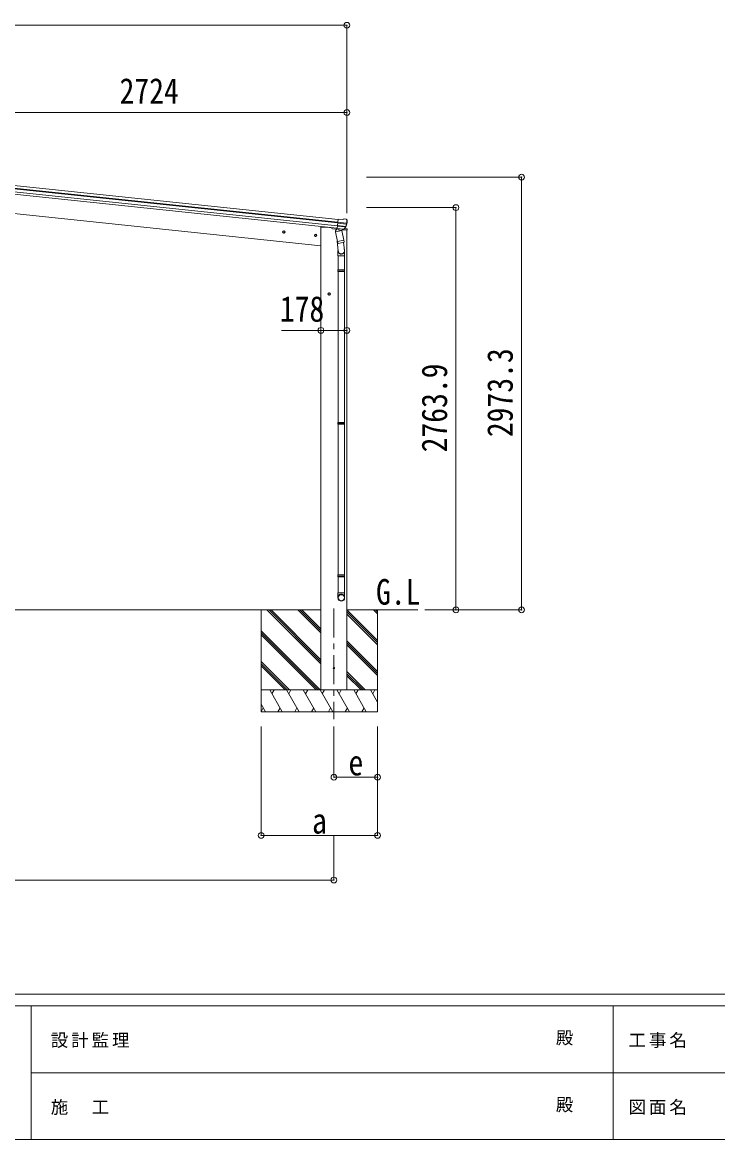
# Model space of a CAD drawing. Units: millimetres at full size, sheet at 1:40. Extents: x -11243 to 11243, y -7760 to 7760.
# Drawn here: x -4658 to 119, y -7760 to -82 of the extents above; entities that cross this region are included whole.
import ezdxf
from ezdxf.enums import TextEntityAlignment as Align

# ---------------------------------------------------------------- set-up
doc = ezdxf.new("R2010")
doc.units = ezdxf.units.MM
doc.header["$LTSCALE"] = 40
doc.header["$PDMODE"] = 32
doc.header["$PDSIZE"] = 40
doc.linetypes.add('CHAIN1', pattern=[8, 5, -1, 1, -1])
for name, color, linetype, lineweight in [('0-0_0', 7, 'Continuous', 9), ('0-1_本体', 5, 'CHAIN1', 9), ('0-3_ELV2', 4, 'Continuous', 9), ('0-6_OTH_LINE', 6, 'Continuous', 9), ('0-9_OUTLINE', 7, 'Continuous', 9), ('8-0', 6, 'Continuous', 9), ('F-0_240', 7, 'Continuous', 9)]:
    doc.layers.add(name, color=color, linetype=linetype, lineweight=lineweight)
doc.layers.add('0-7_SHAPE', color=7, linetype='Continuous')
doc.styles.add('ＭＳ ゴシック', font='')
doc.styles.get('ＭＳ ゴシック').set_extended_font_data('MS Gothic')

msp = doc.modelspace()

# ---------------------------------------------------------------- linework, layer by layer
at = {"layer": '0-0_0'}
for p, q in [((-7715, -4119.47), (-2606.5, -4119.47)), ((-3017.5, -4119.47), (-3017.5, -4819.47)), ((-2606.5, -4490.48), (-2977.51, -4119.47)), ((-2606.5, -4476.34), (-2963.37, -4119.47)), ((-2606.5, -4462.2), (-2949.23, -4119.47)), ((-2606.5, -4278.35), (-2765.38, -4119.47)), ((-2606.5, -4264.21), (-2751.24, -4119.47)), ((-2606.5, -4250.07), (-2737.1, -4119.47)), ((-2428.5, -4119.47), (-1941.78, -4119.47)), ((-2217.5, -4330.7), (-2428.5, -4119.7)), ((-2217.5, -4344.84), (-2428.5, -4133.84)), ((-2217.5, -4146.85), (-2244.88, -4119.47)), ((-2217.5, -4132.71), (-2230.74, -4119.47)), ((-2217.5, -4119.47), (-2217.5, -4819.47)), ((-2217.5, -4358.98), (-2428.5, -4147.98)), ((-2611.36, -4669.47), (-3017.5, -4263.33)), ((-2625.5, -4669.47), (-3017.5, -4277.47)), ((-2639.64, -4669.47), (-3017.5, -4291.62)), ((-2217.5, -4542.83), (-2428.5, -4331.83)), ((-2217.5, -4556.97), (-2428.5, -4345.97)), ((-2217.5, -4571.11), (-2428.5, -4360.12)), ((-2823.49, -4669.47), (-3017.5, -4475.46)), ((-2837.63, -4669.47), (-3017.5, -4489.61)), ((-2851.77, -4669.47), (-3017.5, -4503.75)), ((-2302.99, -4669.47), (-2428.5, -4543.96)), ((-2317.13, -4669.47), (-2428.5, -4558.11)), ((-2331.27, -4669.47), (-2428.5, -4572.25)), ((-3017.5, -4669.47), (-2217.5, -4669.47)), ((-2872.12, -4819.47), (-2958.72, -4669.47)), ((-2943.72, -4695.45), (-2928.72, -4669.47)), ((-2756.65, -4819.47), (-2843.25, -4669.47)), ((-2813.25, -4669.47), (-2828.25, -4695.45)), ((-2641.18, -4819.47), (-2727.78, -4669.47)), ((-2712.78, -4695.45), (-2697.78, -4669.47)), ((-2525.71, -4819.47), (-2612.31, -4669.47)), ((-2597.31, -4695.45), (-2582.31, -4669.47)), ((-2410.23, -4819.47), (-2496.84, -4669.47)), ((-2481.84, -4695.45), (-2466.84, -4669.47)), ((-2294.77, -4819.47), (-2381.37, -4669.47)), ((-2366.37, -4695.45), (-2351.36, -4669.47)), ((-2217.5, -4753.3), (-2265.9, -4669.47)), ((-2250.9, -4695.45), (-2235.9, -4669.47)), ((-2987.59, -4819.47), (-3017.5, -4767.66)), ((-3002.58, -4793.49), (-3017.5, -4819.32)), ((-2217.5, -4819.47), (-3017.5, -4819.47)), ((-2887.11, -4793.49), (-2902.11, -4819.47)), ((-2771.64, -4793.49), (-2786.64, -4819.47)), ((-2656.17, -4793.49), (-2671.17, -4819.47)), ((-2540.7, -4793.49), (-2555.7, -4819.47)), ((-2425.23, -4793.49), (-2440.23, -4819.47)), ((-2309.76, -4793.49), (-2324.76, -4819.47))]:
    msp.add_line(p, q, dxfattribs=at)
at = {"layer": '0-1_本体'}
msp.add_line((-2517.5, -4110.48), (-2517.5, -4869.69), dxfattribs=at)
at = {"layer": '0-3_ELV2'}
for p, q in [((-5096.43, -1223.68), (-2494.68, -1497.14)), ((-2492.92, -1480.4), (-5094.67, -1206.94)), ((-2490.82, -1460.54), (-5092.58, -1187.08)), ((-2490.39, -1456.36), (-5092.14, -1182.91)), ((-2488.41, -1437.47), (-5090.16, -1164.01)), ((-5117, -1353.24), (-2606.5, -1617.11)), ((-2494.98, -1500.03), (-2488.2, -1435.48)), ((-2490.36, -1456.01), (-2430.62, -1462.28)), ((-2461.68, -1438.26), (-2488.2, -1435.48)), ((-2434.1, -1435.13), (-2434.11, -1435.13)), ((-2430.74, -1436.95), (-2430.75, -1436.95)), ((-2430.74, -1436.95), (-2427.25, -1441.27)), ((-2427.25, -1441.27), (-2426.55, -1442.13)), ((-2425.96, -1446.04), (-2425.88, -1444.17)), ((-2868.87, -1525.93), (-2868.08, -1518.47)), ((-2862.79, -1530.35), (-2868.87, -1525.93)), ((-2868.08, -1518.47), (-2861.22, -1515.42)), ((-2861.22, -1515.42), (-2855.15, -1519.83)), ((-2606.5, -4669.47), (-2606.5, -1490.47)), ((-2606.5, -1490.47), (-2564, -1490.47)), ((-2564, -1490.47), (-2533.14, -1493.71)), ((-2533.23, -1493.09), (-2532.8, -1496.31)), ((-2499.1, -1503.71), (-2528.37, -1500.63)), ((-2494.98, -1500.03), (-2485.04, -1501.07)), ((-2451.58, -1504.36), (-2494.96, -1499.8)), ((-2438, -1488.61), (-2493.17, -1482.81)), ((-2491.44, -1500.49), (-2493, -1500.33)), ((-2435.67, -1484.34), (-2492.7, -1478.34)), ((-2453.9, -1504.44), (-2491.44, -1500.49)), ((-2431.37, -1468.12), (-2490.97, -1461.86)), ((-2485.04, -1501.07), (-2484.78, -1501.19)), ((-2484.78, -1501.19), (-2459.45, -1503.86)), ((-2459.45, -1503.86), (-2459.18, -1503.79)), ((-2459.18, -1503.79), (-2451.49, -1504.6)), ((-2425.35, -1511.46), (-2459.08, -1507.92)), ((-2452.33, -1504.6), (-2453.9, -1504.44)), ((-2449.82, -1503.05), (-2436.77, -1487.11)), ((-2448.88, -1503.68), (-2435.18, -1487.93)), ((-2445.76, -1500.27), (-2428.91, -1502.04)), ((-2428.5, -4669.47), (-2428.5, -1511.13)), ((-2426.25, -1504.63), (-2425.35, -1511.46)), ((-2650.07, -1548.93), (-2649.29, -1541.47)), ((-2644, -1553.34), (-2650.07, -1548.93)), ((-2649.29, -1541.47), (-2642.43, -1538.41)), ((-2642.43, -1538.41), (-2636.36, -1542.83)), ((-2556.5, -1945.27), (-2550, -1941.52)), ((-2550, -1941.52), (-2543.5, -1945.27)), ((-2543.5, -1952.77), (-2550, -1956.53)), ((-2543.5, -1945.27), (-2543.5, -1952.77))]:
    msp.add_line(p, q, dxfattribs=at)
for points in [[(-2461.68, -1438.26), (-2448.88, -1433.86), (-2448.88, -1433.86)], [(-2447.59, -1433.71), (-2447.59, -1433.71), (-2434.11, -1435.13)], [(-2855.15, -1519.83), (-2855.94, -1527.29), (-2862.79, -1530.35)], [(-2636.36, -1542.83), (-2637.14, -1550.29), (-2644, -1553.34)], [(-2550, -1956.53), (-2556.5, -1952.77), (-2556.5, -1945.27)]]:
    msp.add_lwpolyline(points, dxfattribs=at)
for centre, radius in [((-2862.01, -1522.88), 8.5), ((-2862.01, -1522.88), 7.7), ((-2862.01, -1522.88), 6.5), ((-2643.21, -1545.88), 8.5), ((-2643.21, -1545.88), 7.7), ((-2643.21, -1545.88), 6.5), ((-2550, -1949.02), 8.5), ((-2550, -1949.02), 7.7), ((-2550, -1949.02), 6.5), ((-2517.5, -4519.47), 4.5)]:
    msp.add_circle(centre, radius, dxfattribs=at)
for centre, radius, start, end in [((-2447.9, -1436.7), 3, 84.02369, 108.97631), ((-2626.85, -1424.93), 202, 342.13916, 354), ((-2434.63, -1440.1), 5, 39.04426, 83.95574), ((-2619.79, -1426.97), 192.44, 349.4271, 354.57578), ((-2527.84, -1495.66), 5, 187.5, 264), ((-2492.95, -1499.83), 0.5, 228.73754, 264), ((-2452.28, -1504.11), 0.5, 264, 299.26246), ((-2451.14, -1501.72), 2.99, 273.2717, 319.00739), ((-2439.09, -1485.21), 3, 320.69111, 342.20009), ((-2626.85, -1424.93), 200.2, 342.20009, 347.53883), ((-2437.45, -1485.96), 3, 319, 342.13916), ((-2431.46, -1469.47), 1.35, 83.1605, 85.91927), ((-2428.59, -1468.49), 2.74, 167.02151, 172.43412), ((-2385.9, -1469.63), 45.32, 170.67122, 173.64518), ((-2429.23, -1505.02), 3, 7.5, 84)]:
    msp.add_arc(centre, radius, start, end, dxfattribs=at)
for centre, major_axis, ratio, start_param, end_param in [((-2629.16, -1446.87), (20.92, 199.05), 0.994373, 1.5554317, 1.5718064), ((-2428.09, -1445.18), (0.38, 5.97), 0.020485, 0.671432, 1.5691306), ((-2432.43, -1439.64), (5.48, -2.51), 0.24881, 0.460585, 0.4641038), ((-2428.88, -1444.02), (-1.9, 2.34), 0.995767, 3.9859716, 4.712389), ((-2451.27, -1501.38), (0.51, 2.96), 0.642905, 3.2459383, 4.203928), ((-2451.18, -1501.61), (1.1, -2.8), 0.997631, 5.8041905, 5.8929484), ((-2451.23, -1501.49), (3.02, -2.79), 0.650902, 5.2561448, 5.3289554), ((-2448.84, -1501.64), (1.71, 2.84), 0.040856, 2.1135035, 2.1416249), ((-2629.16, -1446.87), (20.92, 199.05), 0.994373, 4.7113789, 4.7277536)]:
    msp.add_ellipse(centre, major_axis=major_axis, ratio=ratio, start_param=start_param, end_param=end_param, dxfattribs=at)
at = {"layer": '0-6_OTH_LINE'}
for p, q in [((-7893, -102.42), (-2428.5, -102.42)), ((-2428.5, -102.42), (-2428.5, -1393.49)), ((-2428.5, -702.42), (-5152.75, -702.42)), ((-1227.92, -1146.17), (-2292.88, -1146.17)), ((-1227.92, -1146.17), (-1227.92, -4119.47)), ((-1678.92, -1355.57), (-2292.88, -1355.57)), ((-1678.92, -1355.57), (-1678.92, -4119.47)), ((-2606.5, -2199.02), (-2428.5, -2199.02)), ((-1678.92, -4119.47), (-1891.78, -4119.47)), ((-1227.92, -4119.47), (-1891.78, -4119.47)), ((-3017.5, -5669.47), (-3017.5, -4920.47)), ((-2517.5, -5269.47), (-2517.5, -4920.47)), ((-2217.5, -5269.47), (-2217.5, -4920.47)), ((-2217.5, -5669.47), (-2217.5, -4920.47)), ((-2217.5, -5269.47), (-2517.5, -5269.47)), ((-2217.5, -5669.47), (-3017.5, -5669.47))]:
    msp.add_line(p, q, dxfattribs=at)
at = {"layer": '0-6_OTH_LINE', "lineweight": 18}
msp.add_line((-2606.5, -2199.02), (-2878.54, -2199.02), dxfattribs=at)
at = {"layer": '0-6_OTH_LINE'}
for p in [(-2428.5, -102.42), (-2428.5, -702.42), (-1227.92, -1146.17), (-1678.92, -1355.57), (-2606.5, -2199.02), (-2428.5, -2199.02), (-1678.92, -4119.47), (-1227.92, -4119.47), (-2517.5, -5269.47), (-2217.5, -5269.47), (-3017.5, -5669.47), (-2217.5, -5669.47)]:
    msp.add_point(p, dxfattribs=at)
at = {"layer": '0-9_OUTLINE'}
for p, q in [((-2507.2, -1522.1), (-2462.31, -1512.97)), ((-2493.84, -1587.75), (-2507.2, -1522.1)), ((-2495.74, -1498.64), (-2506.94, -1515.56)), ((-2506.94, -1515.56), (-2505.68, -1521.79)), ((-2494.82, -1498.45), (-2495.74, -1498.64)), ((-2452.33, -1504.6), (-2493, -1500.33)), ((-2485.3, -1501.53), (-2482.38, -1515.87)), ((-2456.15, -1506.76), (-2480.91, -1516.51)), ((-2464.49, -1510.05), (-2463.83, -1513.28)), ((-2462.31, -1512.97), (-2448.96, -1578.62)), ((-2455.69, -1504.91), (-2455.54, -1505.63)), ((-2494.27, -1585.61), (-2487.62, -1653.36)), ((-2493.84, -1587.75), (-2448.96, -1578.62)), ((-2493.82, -1587.75), (-2491.29, -1600.22)), ((-2448.03, -1593.23), (-2488.99, -1601.56)), ((-2451.37, -1593.91), (-2445.81, -1649.63)), ((-2446.48, -1590.87), (-2448.97, -1578.63)), ((-2446.69, -1592.27), (-2446.69, -1592.27)), ((-2489.66, -1652.14), (-2489.66, -1686.79)), ((-2489.66, -1686.79), (-2443.66, -1686.79)), ((-2487.66, -1686.79), (-2487.66, -1783.54)), ((-2445.66, -1686.79), (-2445.66, -1783.54)), ((-2443.66, -1686.79), (-2443.66, -1652.44)), ((-2489.66, -1785.54), (-2488.66, -1783.54)), ((-2489.66, -1785.54), (-2443.66, -1785.54)), ((-2489.66, -1785.54), (-2489.66, -1793.54)), ((-2489.66, -1793.54), (-2443.66, -1793.54)), ((-2489.66, -1793.54), (-2488.66, -1795.54)), ((-2488.66, -1783.54), (-2444.66, -1783.54)), ((-2488.66, -1795.54), (-2444.66, -1795.54)), ((-2487.66, -1795.54), (-2487.66, -2831.73)), ((-2445.66, -1795.54), (-2445.66, -2831.73)), ((-2443.66, -1785.54), (-2444.66, -1783.54)), ((-2489.66, -2833.73), (-2488.66, -2831.73)), ((-2489.66, -2833.73), (-2443.66, -2833.73)), ((-2489.66, -2833.73), (-2489.66, -2841.73)), ((-2488.66, -2831.73), (-2444.66, -2831.73)), ((-2443.66, -2833.73), (-2444.66, -2831.73)), ((-2489.66, -2841.73), (-2443.66, -2841.73)), ((-2489.66, -2841.73), (-2488.66, -2843.73)), ((-2488.66, -2843.73), (-2444.66, -2843.73)), ((-2487.66, -2843.73), (-2487.66, -3879.91)), ((-2445.66, -2843.73), (-2445.66, -3879.91)), ((-2489.66, -3881.91), (-2488.66, -3879.91)), ((-2489.66, -3881.91), (-2443.66, -3881.91)), ((-2489.66, -3881.91), (-2489.66, -3889.91)), ((-2489.66, -3889.91), (-2443.66, -3889.91)), ((-2489.66, -3889.91), (-2488.66, -3891.91)), ((-2488.66, -3879.91), (-2444.66, -3879.91)), ((-2488.66, -3891.91), (-2444.66, -3891.91)), ((-2487.66, -3891.91), (-2487.66, -4001.91)), ((-2445.66, -3891.91), (-2445.66, -4001.91)), ((-2443.66, -3881.91), (-2444.66, -3879.91)), ((-2489.66, -4036.06), (-2489.66, -4001.91)), ((-2489.66, -4001.91), (-2443.66, -4001.91)), ((-2443.66, -4036.06), (-2443.66, -4001.91))]:
    msp.add_line(p, q, dxfattribs=at)
for points in [[(-2443.66, -1785.54), (-2443.66, -1793.54), (-2444.66, -1795.54)], [(-2443.66, -2833.73), (-2443.66, -2841.73), (-2444.66, -2843.73)], [(-2443.66, -3881.91), (-2443.66, -3889.91), (-2444.66, -3891.91)]]:
    msp.add_lwpolyline(points, dxfattribs=at)
for centre, radius, start, end in [((-2492.95, -1499.83), 0.5, 228.73754, 264), ((-2485.88, -1501.68), 0.604, 15.29405, 86.90158), ((-2481.38, -1515.6), 1.03, 195.53431, 297.46103), ((-2456.52, -1505.83), 1, 291.5, 11.5), ((-2455.2, -1504.81), 0.5, 84, 191.5), ((-2452.28, -1504.11), 0.5, 264, 299.26246), ((-2489.39, -1599.6), 2, 198.03157, 281.5), ((-2448.42, -1591.27), 2, 281.5, 330.09038), ((-2448.38, -1591.29), 1.95, 330.02234, 12.45983), ((-2473.66, -1652.44), 30, 0, 2.54858)]:
    msp.add_arc(centre, radius, start, end, dxfattribs=at)
for centre, major_axis, ratio, start_param, end_param in [((-2466.66, -1652.14), (-23, 0), 0.996195, 5.9588909, 9.9444346), ((-2466.66, -1652.14), (-21, 0), 0.996195, 0.0583862, 3.2616355), ((-2466.66, -4034.31), (23, 0), 0.996195, 6.2831853, 9.424778), ((-2466.66, -4036.06), (23, 0), 0.996195, 6.2831853, 9.424778), ((-2466.66, -4036.06), (0, -23.43), 0.981806, 4.712389, 7.8539816)]:
    msp.add_ellipse(centre, major_axis=major_axis, ratio=ratio, start_param=start_param, end_param=end_param, dxfattribs=at)
msp.add_ellipse((-2466.66, -4036.06), major_axis=(-21, 0), ratio=0.996195, dxfattribs=at)
at = {"layer": '8-0'}
for p, q in [((-2517.65, -5976.07), (-2517.65, -5669.47)), ((-7803.85, -5976.07), (-2517.65, -5976.07))]:
    msp.add_line(p, q, dxfattribs=at)
msp.add_point((-2517.65, -5976.07), dxfattribs=at)
at = {"layer": 'F-0_240', "color": 5}
for p, q in [((-11242.74, -6760), (10677.26, -6760)), ((-11242.74, -6840), (7121.58, -6840)), ((-4598.42, -6840), (-4598.42, -7760)), ((-598.42, -6840), (-598.42, -7760)), ((-4598.42, -7300), (3601.58, -7300)), ((-11242.74, -7760), (10677.26, -7760))]:
    msp.add_line(p, q, dxfattribs=at)

# ---------------------------------------------------------------- texts
at = {"layer": '0-6_OTH_LINE', "color": 7, "style": 'ＭＳ ゴシック', "width": 0.85}
for s, p in [('2724', (-3990.62, -694.42)), ('178', (-2889.17, -2192.25)), ('e', (-2417.5, -5309.47)), ('a', (-2667.5, -5709.47))]:
    msp.add_text(s, height=176, dxfattribs=at).set_placement(p, align=Align.BOTTOM_LEFT)
for s, p in [('2973.3', (-1235.92, -2932.82)), ('2763.9', (-1686.92, -3037.52))]:
    msp.add_text(s, height=176, rotation=90, dxfattribs=at).set_placement(p, align=Align.BOTTOM_LEFT)
at = {"layer": '0-7_SHAPE', "style": 'ＭＳ ゴシック', "width": 0.85}
msp.add_text('G.L', height=176, dxfattribs=at).set_placement((-2228.27, -4136.67), align=Align.BOTTOM_LEFT)
at = {"layer": 'F-0_240', "style": 'ＭＳ ゴシック'}
for p in [(-992.7, -7130), (-992.7, -7590)]:
    msp.add_text('殿', height=87.98, dxfattribs=at).set_placement(p, align=Align.BOTTOM_LEFT)
at = {"layer": 'F-0_240', "char_height": 87.98, "attachment_point": 7, "style": 'ＭＳ ゴシック'}
for s, insert in [('\\T1.17;設計監理', (-4463.32, -7130)), ('\\T1.17;工事名', (-492.95, -7130)), ('\\T1.17;施\u3000工', (-4463.32, -7590)), ('\\T1.17;図面名', (-492.95, -7590))]:
    msp.add_mtext(s, dxfattribs=dict(at, insert=insert))

doc.saveas('drawing.dxf')
